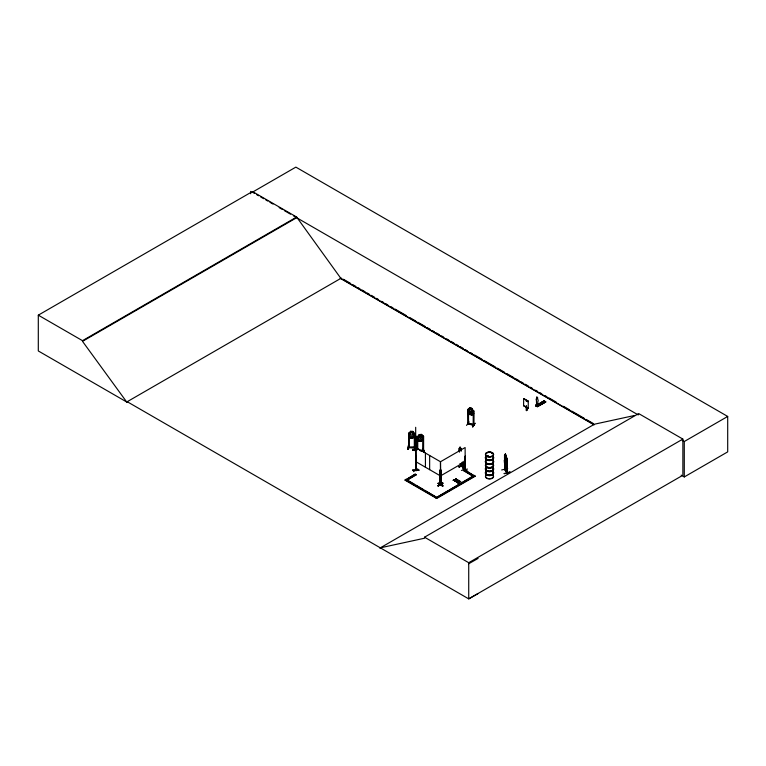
<?xml version="1.0" encoding="UTF-8"?>
<svg xmlns="http://www.w3.org/2000/svg" width="766" height="766" viewBox="0 0 766 766"><rect width="100%" height="100%" fill="white"/><g stroke="black" fill="none" stroke-linecap="round" stroke-linejoin="round"><path stroke-width="1.15" d="M505.397 454.171L504.603 455.234L505.043 460.232M504.966 461.065L505.043 457.618L505.704 464.005L505.436 459.839M506.173 462.549L506.01 458.997M537.617 405.721L537.895 401.26A1.446 0.833 60 0 0 537.684 399.278L537.617 397.669M408.575 433.451L409.245 433.422L409.236 447.65C415.095 446.377 421.271 448.206 408.546 446.951M536.593 397.449L536.593 398.722L536.918 397.047M536.411 405.817C536.076 405.157 537.885 404.802 536.334 404.831M537.11 405.061L536.602 404.946M536.64 405.329L536.899 404.793M408.489 433.422L410.653 431.277L409.619 435.222L411.045 436.62L412.462 436.687L413.87 435.404L412.817 431.43M408.556 433.489L409.216 433.345M408.556 435.653L410.653 438.056L412.845 438.152L414.942 435.94M408.709 445.63L408.221 449.345M408.422 445.63L407.914 449.412L408.412 445.659M415.019 447.258L414.339 447.909L414.301 433.556L414.952 433.604L414.961 447.928L408.594 447.488L409.14 447.66M410.653 438.056L412.817 438.056M415.019 433.709L414.387 433.575M414.952 433.604L412.855 431.373L410.653 431.315M414.76 449.709L415.258 445.668M461.668 465.422L461.927 466.322M507.207 472.766L504.555 468.907L507.236 472.804L507.188 458.614L506.68 458.145L506.728 472.565L507.063 471.971M505.589 454.851L505.857 459.006L505.656 454.832M415.679 449.556C417.46 452.199 407.809 448.732 415.612 449.862M415.928 470.104L416.072 470.123M486.927 455.665L486.812 456.086M487.961 456L487.08 455.894M492.241 453.338L491.715 453.462M541.035 403.318L541.208 402.839M504.784 460.806C505.445 456.153 507.475 464.541 506.786 465.939M458.987 466.915L464.943 465.393M501.653 469.97L507.695 468.562M438.028 483.394C440.134 481.747 447.871 490.355 438.056 483.346M442.872 485.864L438.219 483.25L442.92 485.883M537.215 406.373L538.058 405.396L538.182 406.076L536.765 405.157M419.979 434.916L419.289 437.874L420.678 438.631L421.405 436.716L420.678 434.858L419.969 434.868M415.641 469.299L415.689 470.458L415.679 427.294M415.67 469.778L415.9 469.644M469.759 410.136L470.42 408.335L471.703 410.624M455.215 481.421L455.684 479.976L457.647 479.727L455.684 480.272L455.215 481.421L455.224 480.014L453.3 480.32L455.224 480.014M458.202 482.858L458.671 481.699L460.634 481.45L458.671 481.996L458.202 483.145L457.829 482.637L458.202 483.145M453.3 480.32L455.291 480.062L455.751 478.635L456.124 479.143L455.751 478.635M455.291 480.062L455.751 478.932M458.269 481.488C453.74 481.651 458.958 482.963 458.738 480.359L458.738 481.757M458.269 481.785L458.738 480.359M505.617 459.801L505.962 458.958M454.841 481.211L455.224 480.311M457.647 480.023L455.751 480.033L456.124 478.846M457.829 482.934L458.212 481.737L456.287 481.747M458.671 481.996L459.112 480.569M417.748 468.849L413.429 471.665M416.264 456.373L415.689 456.23L416.264 456.373L416.062 470.669L416.273 470.018M466.532 425.408L469.108 421.913M505.857 461.256L505.589 457.101L505.589 460.873M464.952 470.132L464.847 470.688L465.115 456.153L464.809 470.678M423.56 450.178L419.816 450.465M423.569 450.667L423.569 436.476L421.424 434.408L419.241 434.581L417.087 437.003L423.579 436.515M487.128 455.952L487.741 455.732L486.975 455.789M491.609 453.137L492.174 453.319M541.572 403.452L541.035 402.945L541.868 403.04M460.883 448.426L460.079 447.2L459.227 448.359L459.294 450.552M506.69 458.336L505.388 454.094L504.535 455.253L505.043 455.511M504.478 457.513L505.321 456.354L506.125 457.58L506.154 462.693M505.388 460.835L504.516 457.436L505.33 456.431L504.938 459.753M506.853 463.679L505.177 459.179L504.382 460.242C504.133 461.611 504.957 469.223 506.833 465.862M505.244 459.16L504.449 460.222L505.244 465.785M506.853 460.95L506.125 461.955L506.987 460.873L506.135 457.541M506.968 458.298L507.006 472.871L504.612 469.414L504.516 455.186L505.254 463.114L506.077 464.292L506.853 463.152L506.92 458.681L505.321 454.104M473.244 410.825L473.187 425.168C475.753 425.523 465.125 423.598 468.553 423.799L468.486 409.609L467.787 409.638L469.778 407.885L471.76 408.326L473.723 411.112L473.666 425.283L473.781 410.959L473.149 410.949L473.781 410.959M471.76 415.076L469.711 414.598L467.815 411.811M471.76 408.326L471.732 415.105L473.656 413.324M469.778 414.511L469.74 407.818L467.72 409.599L467.72 411.849M471.732 415.105L473.685 413.295M468.256 409.753L468.457 423.924L467.892 423.119M473.235 424.45L473.158 425.13L473.158 424.613M472.526 426.863L475.121 423.196L472.814 426.997M417.087 437.003L417.087 439.244L419.28 441.302L421.434 441.187L423.502 438.717M461.946 466.398L464.349 469.807L464.33 468.859M464.1 469.453L464.1 461.189M464.55 469.702C458.48 461.898 465.996 469.75 464.1 469.501M471.703 411.62L471.042 412.319L469.759 411.122M423.541 450.025L422.956 450.571M423.483 450.178L419.845 450.59M440.594 484.447L440.393 461.697L415.852 447.526M440.728 470.41L440.718 484.619L440.565 461.707L465.115 447.536L465.249 470.458L465.278 456.239M408.527 447.488L415.019 447.775M487.626 456.076L487.798 455.655M487.865 456.019L487.741 455.914M504.823 455.195L504.746 469.711M536.21 406.066L544.406 401.058L536.171 406.047L535.673 405.76L544.109 400.886C541.495 401.183 547.307 403.289 543.266 401.25M537.234 406.669L538.058 405.396M545.363 401.671L545.746 401.978L537.416 406.756L535.798 405.683L535.798 405.061L536.842 404.898M545.526 401.834L537.119 406.583L545.765 401.978M408.671 446.951L408.527 447.631M439.971 470.075L439.761 484.332L439.971 470.075L440.287 484.6L439.818 483.834M463.181 468.869L467.557 471.368M440.881 483.739L440.718 484.102M438.075 485.596C452.294 477.151 428.07 491.973 442.652 482.925M465.326 469.864L464.895 470.142M438.075 485.893L442.911 483.356M442.882 483.317L438.315 485.989M127.271 401.738L126.773 402.035L38.3 350.952L38.3 315.161L252.435 191.529L296.643 217.046L340.851 278.364L593.956 424.498M252.435 191.529L252.435 192.189L295.858 167.122L727.7 416.445L727.7 451.873L684.277 476.94L681.175 475.14M38.3 315.161L82.508 340.679L296.643 217.046M478.099 593.535L468.725 598.878L127.213 401.71L126.706 401.997L82.508 341.339L296.643 217.707M126.706 401.997L341.349 278.077M523.685 398.598L528.291 401.25L523.685 398.598L523.59 405.731L528.291 408.335L523.59 405.731M527.535 401.643L527.094 400.465L526.137 401.02L527.094 400.541M526.577 401.279L527.535 400.723M464.062 470.554L473.264 476.308L464.062 470.994L464.952 470.037L475.054 476.308L436.706 498.455L405.128 480.225L415.22 473.953L416.12 474.91L406.918 480.225L416.12 474.47M405.128 480.225L406.018 479.267L436.706 497.421M407.043 479.114L415.22 474.393L416.12 474.91M540.26 402.983C544.367 404.821 538.479 403.28 541.102 402.495L542.634 403.376M541.859 402.064C545.967 403.902 540.068 402.361 542.701 401.575L544.233 402.456M535.874 405.875L544.31 401.154M536.918 406.468L545.344 401.595M440.565 475.877L465.115 461.707M464.062 470.994L464.952 470.477M447.918 490.949L435.806 497.938L474.164 475.351L475.054 476.308M449.939 489.78L473.149 476.375M405.128 479.784L436.706 498.015L475.054 475.868M379.821 548.13L594.464 424.201L634.009 415.603M380.319 547.834L424.527 538.22L424.527 537.196L638.662 413.563L682.87 439.081L682.87 475.246L468.725 598.878L468.725 562.713L682.87 439.081M638.662 414.588L638.164 414.885L293.56 215.926M682.228 440.326L684.277 441.513L727.7 416.445M468.725 563.747L478.099 558.404M468.428 423.416L468.026 423.129M440.977 470.075L441.025 484.227M487.77 456.086L486.908 456.163M440.91 484.265L441.139 470.171M467.892 423.636L473.838 425.149M473.177 424.469C460.577 421.693 476.337 425.456 473.321 424.479M460.079 447.2L459.629 450.619M461.209 451.212L460.826 448.397M505.388 454.094L504.938 457.503L505.464 459.61M461.639 465.173L460.175 463.411M506.125 455.33L506.517 459.791L505.972 460.318L506.364 464.78L505.838 465.364L504.784 462.492M464.838 465.01L459.016 466.695M465.058 465.297L458.777 466.657L465.058 465.594M458.911 466.81L464.952 465.441M462.176 463.124L462.166 466.303M461.448 470.429L467.499 469.07M506.853 465.92L506.039 466.925M504.114 473.522C509.572 472.957 514.685 470.123 504.22 473.723M423.445 450.724L423.474 436.371L422.889 436.419L422.822 450.6M457.647 479.727L455.751 480.033M458.738 481.46L460.634 481.45M456.287 482.044L460.634 481.747M453.3 480.023L455.291 479.765M462.97 468.945L467.595 471.588M417.681 436.821L417.154 436.869L417.767 436.946L417.738 449.814M422.966 436.419L423.512 436.543L421.396 434.504L419.251 434.619L418.226 438.659L419.644 439.875L421.051 439.761L422.449 438.315L421.424 434.408M423.119 448.742L424.345 452.438L423.205 448.704M420.812 450.753L423.541 450.542M420.85 450.887L423.502 450.676M408.527 447.124L409.188 447.153M414.435 447.727L414.885 447.746M415.948 470.305L416.321 470.554M415.9 435.902L416.273 470.535M415.785 449.738L412.539 450.054M412.539 469.903L419.04 469.903M408.642 447.124L409.092 447.143M536.851 397.085L537.55 397.698M408.594 447.631L408.594 433.317M506.948 472.823L506.92 472.287M460.175 463.784L461.697 465.977L461.668 463.583M462.147 466.666L461.955 462.808M464.368 469.434L464.531 461.458M467.863 409.599L468.399 409.628M424.048 452.419L423.119 448.445M416.034 470.63L416.11 456.469M252.435 192.189L254.494 193.377M256.553 194.564L258.611 195.751M260.66 196.939L263.743 198.72M265.802 199.907L267.861 201.094M269.919 202.281L273.002 204.062M279.169 207.624L282.252 209.405M284.31 210.593L290.477 214.145M343.417 279.264L350.646 283.439M352.714 284.636L355.817 286.427M357.875 287.614L359.943 288.811M362.012 289.998L365.114 291.789M367.182 292.985L369.241 294.182M371.309 295.37L374.411 297.16M376.479 298.357L378.538 299.544M381.64 301.335L383.709 302.532M385.777 303.719L387.835 304.916M390.938 306.706L393.006 307.894M395.074 309.091L406.44 315.649M409.532 317.44L415.737 321.021M417.796 322.208L425.034 326.383M427.093 327.58L430.195 329.37M432.263 330.558L434.332 331.755M436.4 332.951L439.493 334.732M441.561 335.929L443.629 337.126M446.722 338.907L448.79 340.104M450.858 341.301L453.96 343.091M456.029 344.279L458.087 345.476M460.155 346.663L463.258 348.453M465.326 349.65L467.384 350.838M470.487 352.628L472.555 353.825M474.623 355.012L481.852 359.187M483.921 360.384L495.286 366.943M497.345 368.14L504.583 372.314M506.642 373.502L513.881 377.686M515.939 378.873L519.042 380.664M521.11 381.861L523.178 383.048M525.246 384.245L528.339 386.035M530.407 387.223L532.475 388.419M535.568 390.21L537.636 391.397M539.704 392.594L541.773 393.781M544.875 395.572L546.934 396.769M549.002 397.956L556.231 402.14M563.47 406.315L569.665 409.887M571.733 411.083L584.132 418.236M586.191 419.433L593.43 423.608M340.171 278.269L594.11 424.881M544.109 400.762L545.641 401.767M535.798 405.061L535.922 405.626M465.977 471.071L473.139 475.207M415.852 461.697L440.393 475.868M407.043 480.292L414.205 484.428M416.244 485.606L423.406 489.742M425.456 490.929L435.682 496.828M424.527 537.196L468.725 562.713M461.582 465.92L461.611 465.393M464.263 469.74L464.311 461.142M417.097 439.291L419.251 441.36L421.434 441.187M460.012 447.22L460.816 448.436M459.734 448.617L459.265 448.282L459.303 451.902M506.087 462.607L505.598 460.443L505.014 460.979M467.863 423.77L467.949 409.475M462.425 466.054L462.425 466.571M461.41 465.68L461.448 463.267M462.386 466.58L462.386 461.898M460.816 450.647L460.347 447.947L460.021 450.494M536.593 405.137L536.449 400.417A1.446 0.833 60 0 1 536.66 398.684M419.05 470.343L412.539 470.362M684.277 441.513L684.277 476.94M536.411 404.783L536.334 405.865M528.291 401.25L528.195 408.393M527.477 400.762L527.477 401.643M527.477 407.847L527.477 410.212M527.094 400.465L527.094 401.422M526.577 405.999L526.577 410.729M526.194 405.779L526.194 410.499M505.043 462.597L505.062 469.721M459.418 448.445L459.514 451.844M429.649 455.492L429.649 469.663M425.427 453.06L425.427 467.231M417.154 436.869L417.183 448.809M250.702 191.395L250.702 193.741M82.508 340.679L82.508 341.339M493.065 460.759A4.117 2.375 0 0 1 489.503 464.33A4.117 2.375 0 0 1 485.941 460.759M493.017 461.008A4.06 2.346 0 0 1 489.503 464.522A4.06 2.346 0 0 1 485.989 461.008M493.007 464.052A4.041 2.336 0 0 1 489.503 467.557A4.041 2.336 0 0 1 486.008 464.052M493.026 464.148A4.069 2.346 0 0 1 489.503 467.672A4.069 2.346 0 0 1 485.979 464.148M493.026 464.445A4.069 2.346 0 0 1 489.503 467.969A4.069 2.346 0 0 1 485.979 464.445M493.065 456.852A4.117 2.375 0 0 1 489.503 460.414A4.117 2.375 0 0 1 485.941 456.852M493.017 460.347A4.06 2.346 0 0 1 489.503 463.861A4.06 2.346 0 0 1 485.989 460.347M493.017 457.091A4.06 2.346 0 0 1 489.503 460.615A4.06 2.346 0 0 1 485.989 457.091M493.065 460.558A4.117 2.375 0 0 1 489.503 464.129A4.117 2.375 0 0 1 485.941 460.558M493.065 456.651A4.117 2.375 0 0 1 489.503 460.213A4.117 2.375 0 0 1 485.941 456.651M493.017 456.44A4.05 2.336 0 0 1 489.503 459.954A4.05 2.336 0 0 1 485.998 456.44M493.065 471.904A4.117 2.375 0 0 1 489.503 475.475A4.117 2.375 0 0 1 485.941 471.904M493.017 472.153A4.06 2.346 0 0 1 489.503 475.667A4.06 2.346 0 0 1 485.989 472.153M493.017 475.207A4.05 2.336 0 0 1 489.503 478.712A4.05 2.336 0 0 1 485.998 475.207M493.007 464.656A4.041 2.336 0 0 1 489.503 468.15A4.041 2.336 0 0 1 486.008 464.656M493.017 475.437A4.05 2.336 0 0 1 489.503 478.942A4.05 2.336 0 0 1 485.998 475.437M493.065 467.997A4.117 2.375 0 0 1 489.503 471.559A4.117 2.375 0 0 1 485.941 467.997M493.017 471.492A4.06 2.346 0 0 1 489.503 475.006A4.06 2.346 0 0 1 485.989 471.492M493.017 468.246A4.05 2.336 0 0 1 489.503 471.751A4.05 2.336 0 0 1 485.998 468.246M493.065 471.703A4.117 2.375 0 0 1 489.503 475.274A4.117 2.375 0 0 1 485.941 471.703M493.065 467.796A4.117 2.375 0 0 1 489.503 471.358A4.117 2.375 0 0 1 485.941 467.796M493.017 467.586A4.06 2.346 0 0 1 489.503 471.1A4.06 2.346 0 0 1 485.989 467.586M411.39 431.651L410.691 434.571L412.089 435.5L412.817 433.68L412.098 431.689L411.38 431.698M469.75 407.924L468.763 411.572L470.075 413.238L471.387 413.573L472.67 412.558L472.67 410.873L471.703 408.422L469.75 407.924M487.482 456.354A4.05 2.336 0 0 0 493.553 454.324A4.05 2.336 0 0 0 487.482 452.304A4.05 2.336 0 0 0 487.482 456.354M487.473 456.507A4.069 2.346 0 0 0 493.572 454.468A4.069 2.346 0 0 0 487.473 452.438A4.069 2.346 0 0 0 487.473 456.507M487.482 456.699A4.041 2.336 0 0 0 493.543 454.669A4.041 2.336 0 0 0 487.482 452.649A4.041 2.336 0 0 0 487.482 456.699"/></g></svg>
